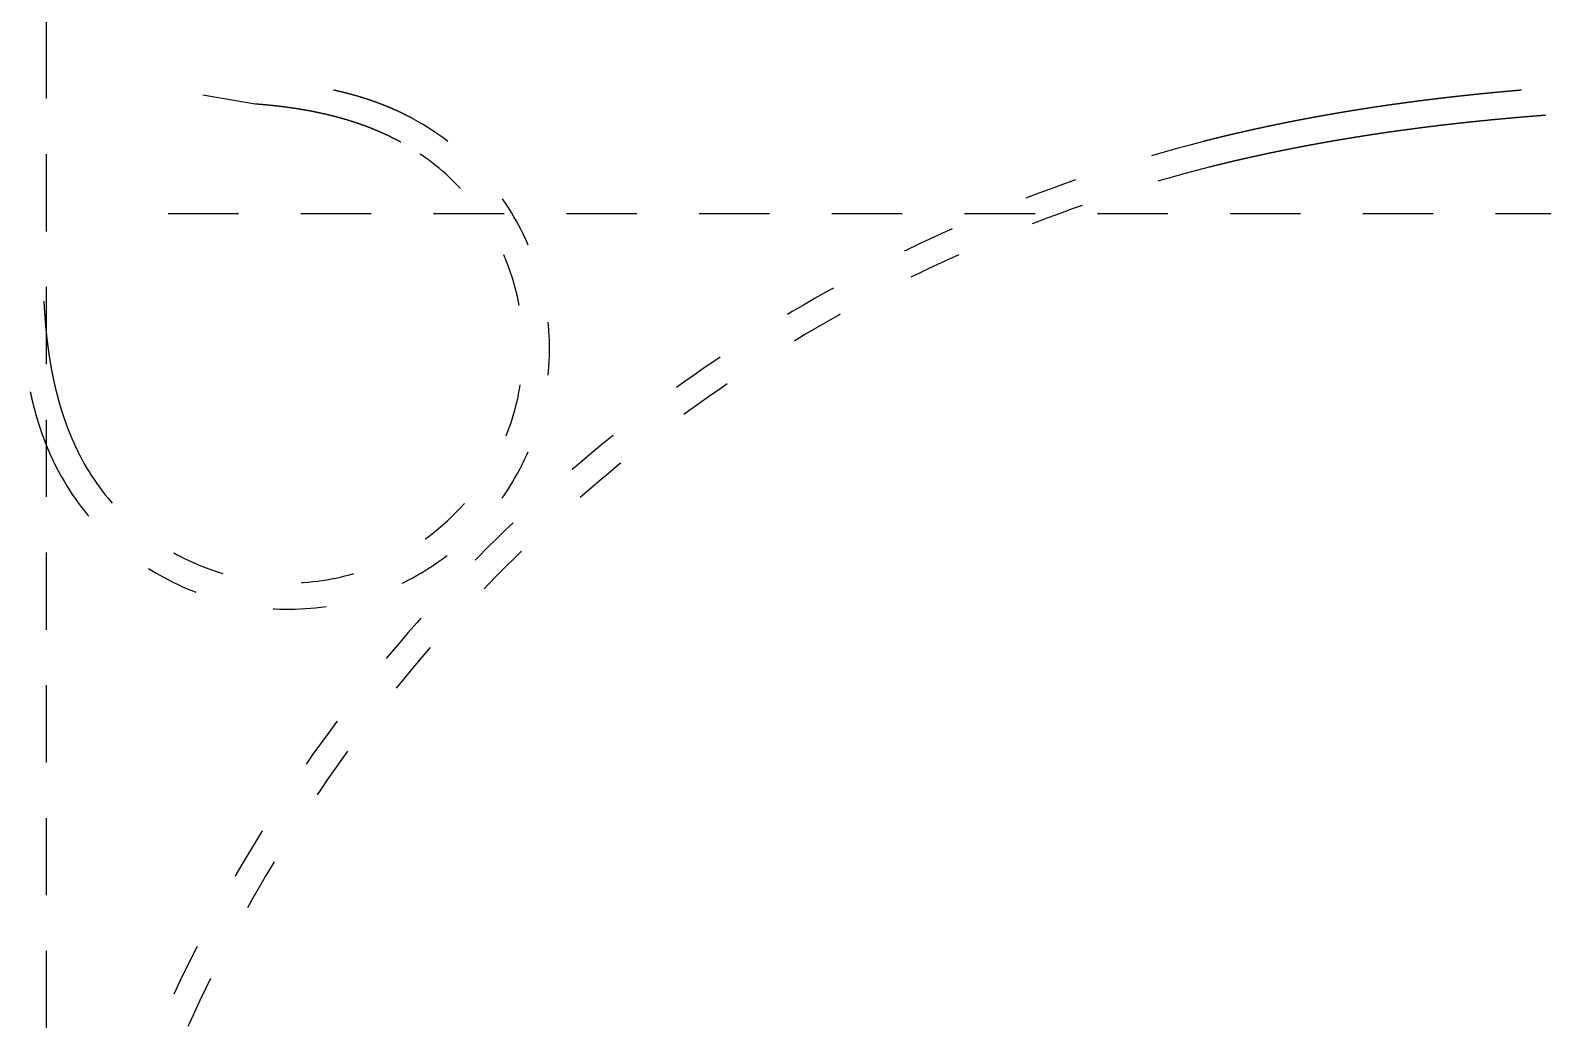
# Model space of a CAD drawing. Header units: millimetres. Extents: x 19715 to 35549, y 3563 to 14826.
# Drawn here: x 21246.3 to 21588.1, y 10925 to 11148.6 of the extents above; entities that cross this region are included whole.
import ezdxf

# ---------------------------------------------------------------- set-up
doc = ezdxf.new("R2010")
doc.units = ezdxf.units.MM
doc.linetypes.add('ACAD_ISO03W100', pattern=[30, 12, -18])
doc.layers.get('0').update_dxf_attribs({"color": 9, "linetype": 'ACAD_ISO03W100'})

msp = doc.modelspace()

# ---------------------------------------------------------------- linework, layer by layer
for points in [[(21249.94, 7833.18), (21249.94, 11293.27)], [(21249.94, 10268.63), (21249.94, 11293.27)], [(21249.94, 7833.18), (21249.94, 11293.27)], [(21249.94, 7833.18), (21249.94, 11293.27)], [(21709.45, 11107.16), (21272.44, 11107.16)], [(21653.38, 11107.16), (21272.44, 11107.16)], [(21709.45, 11107.16), (21272.44, 11107.16)], [(21709.45, 11107.16), (21272.44, 11107.16)]]:
    msp.add_lwpolyline(points)
for points in [[(21583.28, 11135.1, 0.000099), (21583.04, 11135.07, 0.000296), (21582.34, 11135.02, 0.000292), (21581.64, 11134.95, 0.0003), (21580.95, 11134.89, 0.000296), (21580.25, 11134.83, 0.000304), (21579.55, 11134.77, 0.0003), (21578.85, 11134.7, 0.000308), (21578.16, 11134.64, 0.000304), (21577.46, 11134.57, 0.000312), (21576.77, 11134.51, 0.000308), (21576.06, 11134.44, 0.000316), (21575.37, 11134.37, 0.000312), (21574.67, 11134.3, 0.00032), (21573.98, 11134.23, 0.000316), (21573.28, 11134.16, 0.000324), (21572.59, 11134.09, 0.00032), (21571.89, 11134.01, 0.000328), (21571.19, 11133.94, 0.000324), (21570.49, 11133.87, 0.000332), (21569.8, 11133.79, 0.000328), (21569.1, 11133.71, 0.000336), (21568.41, 11133.64, 0.000332), (21567.71, 11133.56, 0.00034), (21567.02, 11133.48, 0.000336), (21566.32, 11133.4, 0.000344), (21565.63, 11133.32, 0.00034), (21564.93, 11133.23, 0.000348), (21564.24, 11133.15, 0.000344), (21563.54, 11133.07, 0.000352), (21562.85, 11132.98, 0.000348), (21562.15, 11132.9, 0.000356), (21561.46, 11132.81, 0.000352), (21560.76, 11132.72, 0.00036), (21560.07, 11132.63, 0.000356), (21559.37, 11132.54, 0.000364), (21558.68, 11132.45, 0.00036), (21557.98, 11132.36, 0.000368), (21557.29, 11132.27, 0.000364), (21556.6, 11132.17, 0.000372), (21555.91, 11132.08, 0.000368), (21555.21, 11131.98, 0.000376), (21554.52, 11131.89, 0.000372), (21553.82, 11131.79, 0.00038), (21553.13, 11131.69, 0.000376), (21552.44, 11131.59, 0.000384), (21551.75, 11131.49, 0.00038), (21551.05, 11131.38, 0.000388), (21550.36, 11131.28, 0.000384), (21549.67, 11131.18, 0.000392), (21548.98, 11131.07, 0.000388), (21548.28, 11130.96, 0.000396), (21547.6, 11130.86, 0.000392), (21546.9, 11130.75, 0.0004), (21546.21, 11130.64, 0.000396), (21545.52, 11130.53, 0.000404), (21544.83, 11130.42, 0.0004), (21544.14, 11130.3, 0.000408), (21543.45, 11130.19, 0.000404), (21542.76, 11130.07, 0.000412), (21542.07, 11129.96, 0.000408), (21541.38, 11129.84, 0.000416), (21540.69, 11129.72, 0.000412), (21540, 11129.6, 0.00042), (21539.31, 11129.48, 0.000416), (21538.62, 11129.36, 0.000424), (21537.93, 11129.23, 0.00042), (21537.24, 11129.11, 0.000428), (21536.55, 11128.98, 0.000424), (21535.86, 11128.86, 0.000432), (21535.18, 11128.73, 0.000428), (21534.49, 11128.6, 0.000436), (21533.8, 11128.47, 0.000432), (21533.11, 11128.34, 0.00044), (21532.43, 11128.2, 0.000436), (21531.74, 11128.07, 0.000444), (21531.05, 11127.93, 0.00044), (21530.36, 11127.8, 0.000448), (21529.68, 11127.66, 0.000444), (21528.99, 11127.52, 0.000452), (21528.31, 11127.38, 0.000448), (21527.62, 11127.24, 0.000456), (21526.94, 11127.1, 0.000452), (21526.25, 11126.95, 0.00046), (21525.57, 11126.81, 0.000456), (21524.88, 11126.66, 0.000464), (21524.2, 11126.51, 0.00046), (21523.51, 11126.37, 0.000468), (21522.83, 11126.22, 0.000464), (21522.14, 11126.06, 0.000472), (21521.46, 11125.91, 0.000468), (21520.78, 11125.76, 0.000476), (21520.1, 11125.6, 0.000472), (21519.41, 11125.45, 0.00048), (21518.73, 11125.29, 0.000476), (21518.05, 11125.13, 0.000484), (21517.37, 11124.97, 0.00048), (21516.69, 11124.81, 0.000488), (21516.01, 11124.64, 0.000484), (21515.33, 11124.48, 0.000492), (21514.65, 11124.31, 0.000488), (21513.97, 11124.15, 0.000493), (21513.96, 11124.14, 0.000004), (21512.61, 11123.81, 0.000988), (21512.15, 11123.69, 0.000496), (21511.25, 11123.46, 0.272996), (21256.98, 10870.44, 0.000496)], [(21583.28, 11135.1, 0.000099), (21583.04, 11135.07, 0.000296), (21582.34, 11135.02, 0.000292), (21581.64, 11134.95, 0.0003), (21580.95, 11134.89, 0.000296), (21580.25, 11134.83, 0.000304), (21579.55, 11134.77, 0.0003), (21578.85, 11134.7, 0.000308), (21578.16, 11134.64, 0.000304), (21577.46, 11134.57, 0.000312), (21576.77, 11134.51, 0.000308), (21576.06, 11134.44, 0.000316), (21575.37, 11134.37, 0.000312), (21574.67, 11134.3, 0.00032), (21573.98, 11134.23, 0.000316), (21573.28, 11134.16, 0.000324), (21572.59, 11134.09, 0.00032), (21571.89, 11134.01, 0.000328), (21571.19, 11133.94, 0.000324), (21570.49, 11133.87, 0.000332), (21569.8, 11133.79, 0.000328), (21569.1, 11133.71, 0.000336), (21568.41, 11133.64, 0.000332), (21567.71, 11133.56, 0.00034), (21567.02, 11133.48, 0.000336), (21566.32, 11133.4, 0.000344), (21565.63, 11133.32, 0.00034), (21564.93, 11133.23, 0.000348), (21564.24, 11133.15, 0.000344), (21563.54, 11133.07, 0.000352), (21562.85, 11132.98, 0.000348), (21562.15, 11132.9, 0.000356), (21561.46, 11132.81, 0.000352), (21560.76, 11132.72, 0.00036), (21560.07, 11132.63, 0.000356), (21559.37, 11132.54, 0.000364), (21558.68, 11132.45, 0.00036), (21557.98, 11132.36, 0.000368), (21557.29, 11132.27, 0.000364), (21556.6, 11132.17, 0.000372), (21555.91, 11132.08, 0.000368), (21555.21, 11131.98, 0.000376), (21554.52, 11131.89, 0.000372), (21553.82, 11131.79, 0.00038), (21553.13, 11131.69, 0.000376), (21552.44, 11131.59, 0.000384), (21551.75, 11131.49, 0.00038), (21551.05, 11131.38, 0.000388), (21550.36, 11131.28, 0.000384), (21549.67, 11131.18, 0.000392), (21548.98, 11131.07, 0.000388), (21548.28, 11130.96, 0.000396), (21547.6, 11130.86, 0.000392), (21546.9, 11130.75, 0.0004), (21546.21, 11130.64, 0.000396), (21545.52, 11130.53, 0.000404), (21544.83, 11130.42, 0.0004), (21544.14, 11130.3, 0.000408), (21543.45, 11130.19, 0.000404), (21542.76, 11130.07, 0.000412), (21542.07, 11129.96, 0.000408), (21541.38, 11129.84, 0.000416), (21540.69, 11129.72, 0.000412), (21540, 11129.6, 0.00042), (21539.31, 11129.48, 0.000416), (21538.62, 11129.36, 0.000424), (21537.93, 11129.23, 0.00042), (21537.24, 11129.11, 0.000428), (21536.55, 11128.98, 0.000424), (21535.86, 11128.86, 0.000432), (21535.18, 11128.73, 0.000428), (21534.49, 11128.6, 0.000436), (21533.8, 11128.47, 0.000432), (21533.11, 11128.34, 0.00044), (21532.43, 11128.2, 0.000436), (21531.74, 11128.07, 0.000444), (21531.05, 11127.93, 0.00044), (21530.36, 11127.8, 0.000448), (21529.68, 11127.66, 0.000444), (21528.99, 11127.52, 0.000452), (21528.31, 11127.38, 0.000448), (21527.62, 11127.24, 0.000456), (21526.94, 11127.1, 0.000452), (21526.25, 11126.95, 0.00046), (21525.57, 11126.81, 0.000456), (21524.88, 11126.66, 0.000464), (21524.2, 11126.51, 0.00046), (21523.51, 11126.37, 0.000468), (21522.83, 11126.22, 0.000464), (21522.14, 11126.06, 0.000472), (21521.46, 11125.91, 0.000468), (21520.78, 11125.76, 0.000476), (21520.1, 11125.6, 0.000472), (21519.41, 11125.45, 0.00048), (21518.73, 11125.29, 0.000476), (21518.05, 11125.13, 0.000484), (21517.37, 11124.97, 0.00048), (21516.69, 11124.81, 0.000488), (21516.01, 11124.64, 0.000484), (21515.33, 11124.48, 0.000492), (21514.65, 11124.31, 0.000488), (21513.97, 11124.15, 0.000493), (21513.96, 11124.14, 0.000004), (21512.61, 11123.81, 0.000988), (21512.15, 11123.69, 0.000496), (21511.25, 11123.46, 0.272996), (21256.98, 10870.44, 0.000496)], [(21583.28, 11135.1, 0.000099), (21583.04, 11135.07, 0.000296), (21582.34, 11135.02, 0.000292), (21581.64, 11134.95, 0.0003), (21580.95, 11134.89, 0.000296), (21580.25, 11134.83, 0.000304), (21579.55, 11134.77, 0.0003), (21578.85, 11134.7, 0.000308), (21578.16, 11134.64, 0.000304), (21577.46, 11134.57, 0.000312), (21576.77, 11134.51, 0.000308), (21576.06, 11134.44, 0.000316), (21575.37, 11134.37, 0.000312), (21574.67, 11134.3, 0.00032), (21573.98, 11134.23, 0.000316), (21573.28, 11134.16, 0.000324), (21572.59, 11134.09, 0.00032), (21571.89, 11134.01, 0.000328), (21571.19, 11133.94, 0.000324), (21570.49, 11133.87, 0.000332), (21569.8, 11133.79, 0.000328), (21569.1, 11133.71, 0.000336), (21568.41, 11133.64, 0.000332), (21567.71, 11133.56, 0.00034), (21567.02, 11133.48, 0.000336), (21566.32, 11133.4, 0.000344), (21565.63, 11133.32, 0.00034), (21564.93, 11133.23, 0.000348), (21564.24, 11133.15, 0.000344), (21563.54, 11133.07, 0.000352), (21562.85, 11132.98, 0.000348), (21562.15, 11132.9, 0.000356), (21561.46, 11132.81, 0.000352), (21560.76, 11132.72, 0.00036), (21560.07, 11132.63, 0.000356), (21559.37, 11132.54, 0.000364), (21558.68, 11132.45, 0.00036), (21557.98, 11132.36, 0.000368), (21557.29, 11132.27, 0.000364), (21556.6, 11132.17, 0.000372), (21555.91, 11132.08, 0.000368), (21555.21, 11131.98, 0.000376), (21554.52, 11131.89, 0.000372), (21553.82, 11131.79, 0.00038), (21553.13, 11131.69, 0.000376), (21552.44, 11131.59, 0.000384), (21551.75, 11131.49, 0.00038), (21551.05, 11131.38, 0.000388), (21550.36, 11131.28, 0.000384), (21549.67, 11131.18, 0.000392), (21548.98, 11131.07, 0.000388), (21548.28, 11130.96, 0.000396), (21547.6, 11130.86, 0.000392), (21546.9, 11130.75, 0.0004), (21546.21, 11130.64, 0.000396), (21545.52, 11130.53, 0.000404), (21544.83, 11130.42, 0.0004), (21544.14, 11130.3, 0.000408), (21543.45, 11130.19, 0.000404), (21542.76, 11130.07, 0.000412), (21542.07, 11129.96, 0.000408), (21541.38, 11129.84, 0.000416), (21540.69, 11129.72, 0.000412), (21540, 11129.6, 0.00042), (21539.31, 11129.48, 0.000416), (21538.62, 11129.36, 0.000424), (21537.93, 11129.23, 0.00042), (21537.24, 11129.11, 0.000428), (21536.55, 11128.98, 0.000424), (21535.86, 11128.86, 0.000432), (21535.18, 11128.73, 0.000428), (21534.49, 11128.6, 0.000436), (21533.8, 11128.47, 0.000432), (21533.11, 11128.34, 0.00044), (21532.43, 11128.2, 0.000436), (21531.74, 11128.07, 0.000444), (21531.05, 11127.93, 0.00044), (21530.36, 11127.8, 0.000448), (21529.68, 11127.66, 0.000444), (21528.99, 11127.52, 0.000452), (21528.31, 11127.38, 0.000448), (21527.62, 11127.24, 0.000456), (21526.94, 11127.1, 0.000452), (21526.25, 11126.95, 0.00046), (21525.57, 11126.81, 0.000456), (21524.88, 11126.66, 0.000464), (21524.2, 11126.51, 0.00046), (21523.51, 11126.37, 0.000468), (21522.83, 11126.22, 0.000464), (21522.14, 11126.06, 0.000472), (21521.46, 11125.91, 0.000468), (21520.78, 11125.76, 0.000476), (21520.1, 11125.6, 0.000472), (21519.41, 11125.45, 0.00048), (21518.73, 11125.29, 0.000476), (21518.05, 11125.13, 0.000484), (21517.37, 11124.97, 0.00048), (21516.69, 11124.81, 0.000488), (21516.01, 11124.64, 0.000484), (21515.33, 11124.48, 0.000492), (21514.65, 11124.31, 0.000488), (21513.97, 11124.15, 0.000493), (21513.96, 11124.14, 0.000004), (21512.61, 11123.81, 0.000988), (21512.15, 11123.69, 0.000496), (21511.25, 11123.46, 0.272996), (21256.98, 10870.44, 0.000496)], [(21583.28, 11135.1, 0.000099), (21583.04, 11135.07, 0.000296), (21582.34, 11135.02, 0.000292), (21581.64, 11134.95, 0.0003), (21580.95, 11134.89, 0.000296), (21580.25, 11134.83, 0.000304), (21579.55, 11134.77, 0.0003), (21578.85, 11134.7, 0.000308), (21578.16, 11134.64, 0.000304), (21577.46, 11134.57, 0.000312), (21576.77, 11134.51, 0.000308), (21576.06, 11134.44, 0.000316), (21575.37, 11134.37, 0.000312), (21574.67, 11134.3, 0.00032), (21573.98, 11134.23, 0.000316), (21573.28, 11134.16, 0.000324), (21572.59, 11134.09, 0.00032), (21571.89, 11134.01, 0.000328), (21571.19, 11133.94, 0.000324), (21570.49, 11133.87, 0.000332), (21569.8, 11133.79, 0.000328), (21569.1, 11133.71, 0.000336), (21568.41, 11133.64, 0.000332), (21567.71, 11133.56, 0.00034), (21567.02, 11133.48, 0.000336), (21566.32, 11133.4, 0.000344), (21565.63, 11133.32, 0.00034), (21564.93, 11133.23, 0.000348), (21564.24, 11133.15, 0.000344), (21563.54, 11133.07, 0.000352), (21562.85, 11132.98, 0.000348), (21562.15, 11132.9, 0.000356), (21561.46, 11132.81, 0.000352), (21560.76, 11132.72, 0.00036), (21560.07, 11132.63, 0.000356), (21559.37, 11132.54, 0.000364), (21558.68, 11132.45, 0.00036), (21557.98, 11132.36, 0.000368), (21557.29, 11132.27, 0.000364), (21556.6, 11132.17, 0.000372), (21555.91, 11132.08, 0.000368), (21555.21, 11131.98, 0.000376), (21554.52, 11131.89, 0.000372), (21553.82, 11131.79, 0.00038), (21553.13, 11131.69, 0.000376), (21552.44, 11131.59, 0.000384), (21551.75, 11131.49, 0.00038), (21551.05, 11131.38, 0.000388), (21550.36, 11131.28, 0.000384), (21549.67, 11131.18, 0.000392), (21548.98, 11131.07, 0.000388), (21548.28, 11130.96, 0.000396), (21547.6, 11130.86, 0.000392), (21546.9, 11130.75, 0.0004), (21546.21, 11130.64, 0.000396), (21545.52, 11130.53, 0.000404), (21544.83, 11130.42, 0.0004), (21544.14, 11130.3, 0.000408), (21543.45, 11130.19, 0.000404), (21542.76, 11130.07, 0.000412), (21542.07, 11129.96, 0.000408), (21541.38, 11129.84, 0.000416), (21540.69, 11129.72, 0.000412), (21540, 11129.6, 0.00042), (21539.31, 11129.48, 0.000416), (21538.62, 11129.36, 0.000424), (21537.93, 11129.23, 0.00042), (21537.24, 11129.11, 0.000428), (21536.55, 11128.98, 0.000424), (21535.86, 11128.86, 0.000432), (21535.18, 11128.73, 0.000428), (21534.49, 11128.6, 0.000436), (21533.8, 11128.47, 0.000432), (21533.11, 11128.34, 0.00044), (21532.43, 11128.2, 0.000436), (21531.74, 11128.07, 0.000444), (21531.05, 11127.93, 0.00044), (21530.36, 11127.8, 0.000448), (21529.68, 11127.66, 0.000444), (21528.99, 11127.52, 0.000452), (21528.31, 11127.38, 0.000448), (21527.62, 11127.24, 0.000456), (21526.94, 11127.1, 0.000452), (21526.25, 11126.95, 0.00046), (21525.57, 11126.81, 0.000456), (21524.88, 11126.66, 0.000464), (21524.2, 11126.51, 0.00046), (21523.51, 11126.37, 0.000468), (21522.83, 11126.22, 0.000464), (21522.14, 11126.06, 0.000472), (21521.46, 11125.91, 0.000468), (21520.78, 11125.76, 0.000476), (21520.1, 11125.6, 0.000472), (21519.41, 11125.45, 0.00048), (21518.73, 11125.29, 0.000476), (21518.05, 11125.13, 0.000484), (21517.37, 11124.97, 0.00048), (21516.69, 11124.81, 0.000488), (21516.01, 11124.64, 0.000484), (21515.33, 11124.48, 0.000492), (21514.65, 11124.31, 0.000488), (21513.97, 11124.15, 0.000493), (21513.96, 11124.14, 0.000004), (21512.61, 11123.81, 0.000988), (21512.15, 11123.69, 0.000496), (21511.25, 11123.46, 0.272996), (21256.98, 10870.44, 0.000496)], [(21588.73, 11129.42, 0.00028), (21588.04, 11129.36, 0.000276), (21587.34, 11129.31, 0.000284), (21586.64, 11129.25, 0.00028), (21585.94, 11129.2, 0.000288), (21585.25, 11129.14, 0.000284), (21584.54, 11129.08, 0.000292), (21583.85, 11129.03, 0.000288), (21583.15, 11128.97, 0.000296), (21582.46, 11128.91, 0.000292), (21581.75, 11128.85, 0.0003), (21581.06, 11128.78, 0.000296), (21580.36, 11128.72, 0.000304), (21579.67, 11128.66, 0.0003), (21578.97, 11128.59, 0.000308), (21578.27, 11128.53, 0.000304), (21577.57, 11128.46, 0.000312), (21576.88, 11128.4, 0.000308), (21576.18, 11128.33, 0.000316), (21575.49, 11128.26, 0.000312), (21574.79, 11128.19, 0.00032), (21574.09, 11128.12, 0.000316), (21573.39, 11128.05, 0.000324), (21572.7, 11127.98, 0.00032), (21572, 11127.91, 0.000328), (21571.31, 11127.83, 0.000324), (21570.61, 11127.76, 0.000332), (21569.92, 11127.68, 0.000328), (21569.22, 11127.6, 0.000336), (21568.52, 11127.53, 0.000332), (21567.83, 11127.45, 0.00034), (21567.13, 11127.37, 0.000336), (21566.43, 11127.29, 0.000344), (21565.74, 11127.21, 0.00034), (21565.04, 11127.13, 0.000348), (21564.35, 11127.04, 0.000344), (21563.65, 11126.96, 0.000352), (21562.96, 11126.87, 0.000348), (21562.26, 11126.79, 0.000356), (21561.57, 11126.7, 0.000352), (21560.88, 11126.61, 0.00036), (21560.18, 11126.52, 0.000356), (21559.49, 11126.43, 0.000364), (21558.8, 11126.34, 0.00036), (21558.1, 11126.25, 0.000368), (21557.41, 11126.16, 0.000364), (21556.71, 11126.06, 0.000372), (21556.02, 11125.97, 0.000368), (21555.32, 11125.87, 0.000376), (21554.63, 11125.78, 0.000372), (21553.94, 11125.68, 0.00038), (21553.25, 11125.58, 0.000376), (21552.55, 11125.48, 0.000384), (21551.86, 11125.38, 0.00038), (21551.17, 11125.28, 0.000388), (21550.48, 11125.17, 0.000384), (21549.78, 11125.07, 0.000392), (21549.09, 11124.96, 0.000388), (21548.4, 11124.86, 0.000396), (21547.71, 11124.75, 0.000392), (21547.02, 11124.64, 0.0004), (21546.33, 11124.53, 0.000396), (21545.63, 11124.42, 0.000404), (21544.95, 11124.31, 0.0004), (21544.25, 11124.19, 0.000408), (21543.56, 11124.08, 0.000404), (21542.87, 11123.96, 0.000412), (21542.18, 11123.85, 0.000408), (21541.49, 11123.73, 0.000416), (21540.8, 11123.61, 0.000412), (21540.11, 11123.49, 0.00042), (21539.42, 11123.37, 0.000416), (21538.73, 11123.25, 0.000424), (21538.05, 11123.12, 0.00042), (21537.35, 11123, 0.000428), (21536.67, 11122.87, 0.000424), (21535.98, 11122.75, 0.000432), (21535.29, 11122.62, 0.000428), (21534.6, 11122.49, 0.000436), (21533.92, 11122.36, 0.000432), (21533.23, 11122.23, 0.00044), (21532.54, 11122.1, 0.000436), (21531.85, 11121.96, 0.000444), (21531.17, 11121.83, 0.00044), (21530.48, 11121.69, 0.000448), (21529.79, 11121.55, 0.000444), (21529.11, 11121.41, 0.000452), (21528.42, 11121.27, 0.000448), (21527.73, 11121.13, 0.000456), (21527.05, 11120.99, 0.000452), (21526.36, 11120.84, 0.00046), (21525.68, 11120.7, 0.000456), (21524.99, 11120.55, 0.000464), (21524.31, 11120.41, 0.00046), (21523.63, 11120.26, 0.000468), (21522.95, 11120.11, 0.000464), (21522.26, 11119.95, 0.000472), (21521.58, 11119.8, 0.000468), (21520.89, 11119.65, 0.000476), (21520.21, 11119.49, 0.000472), (21519.53, 11119.34, 0.00048), (21518.85, 11119.18, 0.000476), (21518.16, 11119.02, 0.000484), (21517.49, 11118.86, 0.00048), (21516.8, 11118.7, 0.000488), (21516.12, 11118.53, 0.000484), (21515.44, 11118.37, 0.000492), (21514.76, 11118.2, 0.000488), (21514.08, 11118.04, 0.000493), (21514.07, 11118.03, 0.000004), (21512.72, 11117.7, 0.272996), (21262.74, 10868.94, 0.000496)], [(21588.73, 11129.42, 0.00028), (21588.04, 11129.36, 0.000276), (21587.34, 11129.31, 0.000284), (21586.64, 11129.25, 0.00028), (21585.94, 11129.2, 0.000288), (21585.25, 11129.14, 0.000284), (21584.54, 11129.08, 0.000292), (21583.85, 11129.03, 0.000288), (21583.15, 11128.97, 0.000296), (21582.46, 11128.91, 0.000292), (21581.75, 11128.85, 0.0003), (21581.06, 11128.78, 0.000296), (21580.36, 11128.72, 0.000304), (21579.67, 11128.66, 0.0003), (21578.97, 11128.59, 0.000308), (21578.27, 11128.53, 0.000304), (21577.57, 11128.46, 0.000312), (21576.88, 11128.4, 0.000308), (21576.18, 11128.33, 0.000316), (21575.49, 11128.26, 0.000312), (21574.79, 11128.19, 0.00032), (21574.09, 11128.12, 0.000316), (21573.39, 11128.05, 0.000324), (21572.7, 11127.98, 0.00032), (21572, 11127.91, 0.000328), (21571.31, 11127.83, 0.000324), (21570.61, 11127.76, 0.000332), (21569.92, 11127.68, 0.000328), (21569.22, 11127.6, 0.000336), (21568.52, 11127.53, 0.000332), (21567.83, 11127.45, 0.00034), (21567.13, 11127.37, 0.000336), (21566.43, 11127.29, 0.000344), (21565.74, 11127.21, 0.00034), (21565.04, 11127.13, 0.000348), (21564.35, 11127.04, 0.000344), (21563.65, 11126.96, 0.000352), (21562.96, 11126.87, 0.000348), (21562.26, 11126.79, 0.000356), (21561.57, 11126.7, 0.000352), (21560.88, 11126.61, 0.00036), (21560.18, 11126.52, 0.000356), (21559.49, 11126.43, 0.000364), (21558.8, 11126.34, 0.00036), (21558.1, 11126.25, 0.000368), (21557.41, 11126.16, 0.000364), (21556.71, 11126.06, 0.000372), (21556.02, 11125.97, 0.000368), (21555.32, 11125.87, 0.000376), (21554.63, 11125.78, 0.000372), (21553.94, 11125.68, 0.00038), (21553.25, 11125.58, 0.000376), (21552.55, 11125.48, 0.000384), (21551.86, 11125.38, 0.00038), (21551.17, 11125.28, 0.000388), (21550.48, 11125.17, 0.000384), (21549.78, 11125.07, 0.000392), (21549.09, 11124.96, 0.000388), (21548.4, 11124.86, 0.000396), (21547.71, 11124.75, 0.000392), (21547.02, 11124.64, 0.0004), (21546.33, 11124.53, 0.000396), (21545.63, 11124.42, 0.000404), (21544.95, 11124.31, 0.0004), (21544.25, 11124.19, 0.000408), (21543.56, 11124.08, 0.000404), (21542.87, 11123.96, 0.000412), (21542.18, 11123.85, 0.000408), (21541.49, 11123.73, 0.000416), (21540.8, 11123.61, 0.000412), (21540.11, 11123.49, 0.00042), (21539.42, 11123.37, 0.000416), (21538.73, 11123.25, 0.000424), (21538.05, 11123.12, 0.00042), (21537.35, 11123, 0.000428), (21536.67, 11122.87, 0.000424), (21535.98, 11122.75, 0.000432), (21535.29, 11122.62, 0.000428), (21534.6, 11122.49, 0.000436), (21533.92, 11122.36, 0.000432), (21533.23, 11122.23, 0.00044), (21532.54, 11122.1, 0.000436), (21531.85, 11121.96, 0.000444), (21531.17, 11121.83, 0.00044), (21530.48, 11121.69, 0.000448), (21529.79, 11121.55, 0.000444), (21529.11, 11121.41, 0.000452), (21528.42, 11121.27, 0.000448), (21527.73, 11121.13, 0.000456), (21527.05, 11120.99, 0.000452), (21526.36, 11120.84, 0.00046), (21525.68, 11120.7, 0.000456), (21524.99, 11120.55, 0.000464), (21524.31, 11120.41, 0.00046), (21523.63, 11120.26, 0.000468), (21522.95, 11120.11, 0.000464), (21522.26, 11119.95, 0.000472), (21521.58, 11119.8, 0.000468), (21520.89, 11119.65, 0.000476), (21520.21, 11119.49, 0.000472), (21519.53, 11119.34, 0.00048), (21518.85, 11119.18, 0.000476), (21518.16, 11119.02, 0.000484), (21517.49, 11118.86, 0.00048), (21516.8, 11118.7, 0.000488), (21516.12, 11118.53, 0.000484), (21515.44, 11118.37, 0.000492), (21514.76, 11118.2, 0.000488), (21514.08, 11118.04, 0.000493), (21514.07, 11118.03, 0.000004), (21512.72, 11117.7, 0.272996), (21262.74, 10868.94, 0.000496)], [(21588.73, 11129.42, 0.00028), (21588.04, 11129.36, 0.000276), (21587.34, 11129.31, 0.000284), (21586.64, 11129.25, 0.00028), (21585.94, 11129.2, 0.000288), (21585.25, 11129.14, 0.000284), (21584.54, 11129.08, 0.000292), (21583.85, 11129.03, 0.000288), (21583.15, 11128.97, 0.000296), (21582.46, 11128.91, 0.000292), (21581.75, 11128.85, 0.0003), (21581.06, 11128.78, 0.000296), (21580.36, 11128.72, 0.000304), (21579.67, 11128.66, 0.0003), (21578.97, 11128.59, 0.000308), (21578.27, 11128.53, 0.000304), (21577.57, 11128.46, 0.000312), (21576.88, 11128.4, 0.000308), (21576.18, 11128.33, 0.000316), (21575.49, 11128.26, 0.000312), (21574.79, 11128.19, 0.00032), (21574.09, 11128.12, 0.000316), (21573.39, 11128.05, 0.000324), (21572.7, 11127.98, 0.00032), (21572, 11127.91, 0.000328), (21571.31, 11127.83, 0.000324), (21570.61, 11127.76, 0.000332), (21569.92, 11127.68, 0.000328), (21569.22, 11127.6, 0.000336), (21568.52, 11127.53, 0.000332), (21567.83, 11127.45, 0.00034), (21567.13, 11127.37, 0.000336), (21566.43, 11127.29, 0.000344), (21565.74, 11127.21, 0.00034), (21565.04, 11127.13, 0.000348), (21564.35, 11127.04, 0.000344), (21563.65, 11126.96, 0.000352), (21562.96, 11126.87, 0.000348), (21562.26, 11126.79, 0.000356), (21561.57, 11126.7, 0.000352), (21560.88, 11126.61, 0.00036), (21560.18, 11126.52, 0.000356), (21559.49, 11126.43, 0.000364), (21558.8, 11126.34, 0.00036), (21558.1, 11126.25, 0.000368), (21557.41, 11126.16, 0.000364), (21556.71, 11126.06, 0.000372), (21556.02, 11125.97, 0.000368), (21555.32, 11125.87, 0.000376), (21554.63, 11125.78, 0.000372), (21553.94, 11125.68, 0.00038), (21553.25, 11125.58, 0.000376), (21552.55, 11125.48, 0.000384), (21551.86, 11125.38, 0.00038), (21551.17, 11125.28, 0.000388), (21550.48, 11125.17, 0.000384), (21549.78, 11125.07, 0.000392), (21549.09, 11124.96, 0.000388), (21548.4, 11124.86, 0.000396), (21547.71, 11124.75, 0.000392), (21547.02, 11124.64, 0.0004), (21546.33, 11124.53, 0.000396), (21545.63, 11124.42, 0.000404), (21544.95, 11124.31, 0.0004), (21544.25, 11124.19, 0.000408), (21543.56, 11124.08, 0.000404), (21542.87, 11123.96, 0.000412), (21542.18, 11123.85, 0.000408), (21541.49, 11123.73, 0.000416), (21540.8, 11123.61, 0.000412), (21540.11, 11123.49, 0.00042), (21539.42, 11123.37, 0.000416), (21538.73, 11123.25, 0.000424), (21538.05, 11123.12, 0.00042), (21537.35, 11123, 0.000428), (21536.67, 11122.87, 0.000424), (21535.98, 11122.75, 0.000432), (21535.29, 11122.62, 0.000428), (21534.6, 11122.49, 0.000436), (21533.92, 11122.36, 0.000432), (21533.23, 11122.23, 0.00044), (21532.54, 11122.1, 0.000436), (21531.85, 11121.96, 0.000444), (21531.17, 11121.83, 0.00044), (21530.48, 11121.69, 0.000448), (21529.79, 11121.55, 0.000444), (21529.11, 11121.41, 0.000452), (21528.42, 11121.27, 0.000448), (21527.73, 11121.13, 0.000456), (21527.05, 11120.99, 0.000452), (21526.36, 11120.84, 0.00046), (21525.68, 11120.7, 0.000456), (21524.99, 11120.55, 0.000464), (21524.31, 11120.41, 0.00046), (21523.63, 11120.26, 0.000468), (21522.95, 11120.11, 0.000464), (21522.26, 11119.95, 0.000472), (21521.58, 11119.8, 0.000468), (21520.89, 11119.65, 0.000476), (21520.21, 11119.49, 0.000472), (21519.53, 11119.34, 0.00048), (21518.85, 11119.18, 0.000476), (21518.16, 11119.02, 0.000484), (21517.49, 11118.86, 0.00048), (21516.8, 11118.7, 0.000488), (21516.12, 11118.53, 0.000484), (21515.44, 11118.37, 0.000492), (21514.76, 11118.2, 0.000488), (21514.08, 11118.04, 0.000493), (21514.07, 11118.03, 0.000004), (21512.72, 11117.7, 0.272996), (21262.74, 10868.94, 0.000496)], [(21588.73, 11129.42, 0.00028), (21588.04, 11129.36, 0.000276), (21587.34, 11129.31, 0.000284), (21586.64, 11129.25, 0.00028), (21585.94, 11129.2, 0.000288), (21585.25, 11129.14, 0.000284), (21584.54, 11129.08, 0.000292), (21583.85, 11129.03, 0.000288), (21583.15, 11128.97, 0.000296), (21582.46, 11128.91, 0.000292), (21581.75, 11128.85, 0.0003), (21581.06, 11128.78, 0.000296), (21580.36, 11128.72, 0.000304), (21579.67, 11128.66, 0.0003), (21578.97, 11128.59, 0.000308), (21578.27, 11128.53, 0.000304), (21577.57, 11128.46, 0.000312), (21576.88, 11128.4, 0.000308), (21576.18, 11128.33, 0.000316), (21575.49, 11128.26, 0.000312), (21574.79, 11128.19, 0.00032), (21574.09, 11128.12, 0.000316), (21573.39, 11128.05, 0.000324), (21572.7, 11127.98, 0.00032), (21572, 11127.91, 0.000328), (21571.31, 11127.83, 0.000324), (21570.61, 11127.76, 0.000332), (21569.92, 11127.68, 0.000328), (21569.22, 11127.6, 0.000336), (21568.52, 11127.53, 0.000332), (21567.83, 11127.45, 0.00034), (21567.13, 11127.37, 0.000336), (21566.43, 11127.29, 0.000344), (21565.74, 11127.21, 0.00034), (21565.04, 11127.13, 0.000348), (21564.35, 11127.04, 0.000344), (21563.65, 11126.96, 0.000352), (21562.96, 11126.87, 0.000348), (21562.26, 11126.79, 0.000356), (21561.57, 11126.7, 0.000352), (21560.88, 11126.61, 0.00036), (21560.18, 11126.52, 0.000356), (21559.49, 11126.43, 0.000364), (21558.8, 11126.34, 0.00036), (21558.1, 11126.25, 0.000368), (21557.41, 11126.16, 0.000364), (21556.71, 11126.06, 0.000372), (21556.02, 11125.97, 0.000368), (21555.32, 11125.87, 0.000376), (21554.63, 11125.78, 0.000372), (21553.94, 11125.68, 0.00038), (21553.25, 11125.58, 0.000376), (21552.55, 11125.48, 0.000384), (21551.86, 11125.38, 0.00038), (21551.17, 11125.28, 0.000388), (21550.48, 11125.17, 0.000384), (21549.78, 11125.07, 0.000392), (21549.09, 11124.96, 0.000388), (21548.4, 11124.86, 0.000396), (21547.71, 11124.75, 0.000392), (21547.02, 11124.64, 0.0004), (21546.33, 11124.53, 0.000396), (21545.63, 11124.42, 0.000404), (21544.95, 11124.31, 0.0004), (21544.25, 11124.19, 0.000408), (21543.56, 11124.08, 0.000404), (21542.87, 11123.96, 0.000412), (21542.18, 11123.85, 0.000408), (21541.49, 11123.73, 0.000416), (21540.8, 11123.61, 0.000412), (21540.11, 11123.49, 0.00042), (21539.42, 11123.37, 0.000416), (21538.73, 11123.25, 0.000424), (21538.05, 11123.12, 0.00042), (21537.35, 11123, 0.000428), (21536.67, 11122.87, 0.000424), (21535.98, 11122.75, 0.000432), (21535.29, 11122.62, 0.000428), (21534.6, 11122.49, 0.000436), (21533.92, 11122.36, 0.000432), (21533.23, 11122.23, 0.00044), (21532.54, 11122.1, 0.000436), (21531.85, 11121.96, 0.000444), (21531.17, 11121.83, 0.00044), (21530.48, 11121.69, 0.000448), (21529.79, 11121.55, 0.000444), (21529.11, 11121.41, 0.000452), (21528.42, 11121.27, 0.000448), (21527.73, 11121.13, 0.000456), (21527.05, 11120.99, 0.000452), (21526.36, 11120.84, 0.00046), (21525.68, 11120.7, 0.000456), (21524.99, 11120.55, 0.000464), (21524.31, 11120.41, 0.00046), (21523.63, 11120.26, 0.000468), (21522.95, 11120.11, 0.000464), (21522.26, 11119.95, 0.000472), (21521.58, 11119.8, 0.000468), (21520.89, 11119.65, 0.000476), (21520.21, 11119.49, 0.000472), (21519.53, 11119.34, 0.00048), (21518.85, 11119.18, 0.000476), (21518.16, 11119.02, 0.000484), (21517.49, 11118.86, 0.00048), (21516.8, 11118.7, 0.000488), (21516.12, 11118.53, 0.000484), (21515.44, 11118.37, 0.000492), (21514.76, 11118.2, 0.000488), (21514.08, 11118.04, 0.000493), (21514.07, 11118.03, 0.000004), (21512.72, 11117.7, 0.272996), (21262.74, 10868.94, 0.000496)], [(21246.3, 11066.93, 0.001297), (21246.39, 11066.51, 0.002031), (21246.54, 11065.82, 0.002187), (21246.7, 11065.15, 0.002109), (21246.86, 11064.45, 0.002266), (21247.03, 11063.79, 0.002188), (21247.21, 11063.1, 0.002344), (21247.39, 11062.43, 0.002266), (21247.58, 11061.75, 0.002422), (21247.77, 11061.09, 0.002344), (21247.97, 11060.4, 0.0025), (21248.18, 11059.75, 0.002422), (21248.39, 11059.07, 0.002578), (21248.61, 11058.41, 0.0025), (21248.84, 11057.74, 0.002656), (21249.07, 11057.09, 0.002578), (21249.32, 11056.43, 0.002734), (21249.56, 11055.78, 0.002656), (21249.82, 11055.12, 0.002813), (21250.08, 11054.48, 0.002735), (21250.35, 11053.82, 0.002891), (21250.62, 11053.19, 0.002812), (21250.91, 11052.54, 0.002969), (21251.2, 11051.91, 0.002891), (21251.5, 11051.27, 0.003047), (21251.53, 11051.21, 0.000141), (21252.12, 11050.01, 0.005952), (21252.33, 11049.59, 0.003047), (21252.77, 11048.77, 1.3389), (21332.94, 11128.55, 0.003047), (21332.12, 11128.99, 0.005952), (21331.7, 11129.21, 0.000141), (21330.5, 11129.81, 0.003047), (21330.45, 11129.83, 0.002891), (21329.81, 11130.14, 0.002969), (21329.18, 11130.43, 0.002813), (21328.53, 11130.72, 0.002891), (21327.9, 11131, 0.002734), (21327.25, 11131.27, 0.002813), (21326.61, 11131.53, 0.002656), (21325.95, 11131.79, 0.002734), (21325.3, 11132.04, 0.002578), (21324.64, 11132.29, 0.002656), (21323.99, 11132.52, 0.0025), (21323.32, 11132.76, 0.002578), (21322.67, 11132.98, 0.002422), (21321.99, 11133.2, 0.0025), (21321.33, 11133.4, 0.002344), (21320.65, 11133.61, 0.002422), (21319.99, 11133.81, 0.002266), (21319.31, 11134, 0.002344), (21318.64, 11134.18, 0.002187), (21317.95, 11134.36, 0.002266), (21317.29, 11134.53, 0.00211), (21316.6, 11134.7, 0.002188), (21315.93, 11134.86, 0.002031), (21315.23, 11135.02, 0.001297), (21314.82, 11135.11)], [(21246.3, 11066.93, 0.001297), (21246.39, 11066.51, 0.002031), (21246.54, 11065.82, 0.002187), (21246.7, 11065.15, 0.002109), (21246.86, 11064.45, 0.002266), (21247.03, 11063.79, 0.002188), (21247.21, 11063.1, 0.002344), (21247.39, 11062.43, 0.002266), (21247.58, 11061.75, 0.002422), (21247.77, 11061.09, 0.002344), (21247.97, 11060.4, 0.0025), (21248.18, 11059.75, 0.002422), (21248.39, 11059.07, 0.002578), (21248.61, 11058.41, 0.0025), (21248.84, 11057.74, 0.002656), (21249.07, 11057.09, 0.002578), (21249.32, 11056.43, 0.002734), (21249.56, 11055.78, 0.002656), (21249.82, 11055.12, 0.002813), (21250.08, 11054.48, 0.002735), (21250.35, 11053.82, 0.002891), (21250.62, 11053.19, 0.002812), (21250.91, 11052.54, 0.002969), (21251.2, 11051.91, 0.002891), (21251.5, 11051.27, 0.003047), (21251.53, 11051.21, 0.000141), (21252.12, 11050.01, 0.005952), (21252.33, 11049.59, 0.003047), (21252.77, 11048.77, 1.3389), (21332.94, 11128.55, 0.003047), (21332.12, 11128.99, 0.005952), (21331.7, 11129.21, 0.000141), (21330.5, 11129.81, 0.003047), (21330.45, 11129.83, 0.002891), (21329.81, 11130.14, 0.002969), (21329.18, 11130.43, 0.002813), (21328.53, 11130.72, 0.002891), (21327.9, 11131, 0.002734), (21327.25, 11131.27, 0.002813), (21326.61, 11131.53, 0.002656), (21325.95, 11131.79, 0.002734), (21325.3, 11132.04, 0.002578), (21324.64, 11132.29, 0.002656), (21323.99, 11132.52, 0.0025), (21323.32, 11132.76, 0.002578), (21322.67, 11132.98, 0.002422), (21321.99, 11133.2, 0.0025), (21321.33, 11133.4, 0.002344), (21320.65, 11133.61, 0.002422), (21319.99, 11133.81, 0.002266), (21319.31, 11134, 0.002344), (21318.64, 11134.18, 0.002187), (21317.95, 11134.36, 0.002266), (21317.29, 11134.53, 0.00211), (21316.6, 11134.7, 0.002188), (21315.93, 11134.86, 0.002031), (21315.23, 11135.02, 0.001297), (21314.82, 11135.11)], [(21246.3, 11066.93, 0.001297), (21246.39, 11066.51, 0.002031), (21246.54, 11065.82, 0.002187), (21246.7, 11065.15, 0.002109), (21246.86, 11064.45, 0.002266), (21247.03, 11063.79, 0.002188), (21247.21, 11063.1, 0.002344), (21247.39, 11062.43, 0.002266), (21247.58, 11061.75, 0.002422), (21247.77, 11061.09, 0.002344), (21247.97, 11060.4, 0.0025), (21248.18, 11059.75, 0.002422), (21248.39, 11059.07, 0.002578), (21248.61, 11058.41, 0.0025), (21248.84, 11057.74, 0.002656), (21249.07, 11057.09, 0.002578), (21249.32, 11056.43, 0.002734), (21249.56, 11055.78, 0.002656), (21249.82, 11055.12, 0.002813), (21250.08, 11054.48, 0.002735), (21250.35, 11053.82, 0.002891), (21250.62, 11053.19, 0.002812), (21250.91, 11052.54, 0.002969), (21251.2, 11051.91, 0.002891), (21251.5, 11051.27, 0.003047), (21251.53, 11051.21, 0.000141), (21252.12, 11050.01, 0.005952), (21252.33, 11049.59, 0.003047), (21252.77, 11048.77, 1.3389), (21332.94, 11128.55, 0.003047), (21332.12, 11128.99, 0.005952), (21331.7, 11129.21, 0.000141), (21330.5, 11129.81, 0.003047), (21330.45, 11129.83, 0.002891), (21329.81, 11130.14, 0.002969), (21329.18, 11130.43, 0.002813), (21328.53, 11130.72, 0.002891), (21327.9, 11131, 0.002734), (21327.25, 11131.27, 0.002813), (21326.61, 11131.53, 0.002656), (21325.95, 11131.79, 0.002734), (21325.3, 11132.04, 0.002578), (21324.64, 11132.29, 0.002656), (21323.99, 11132.52, 0.0025), (21323.32, 11132.76, 0.002578), (21322.67, 11132.98, 0.002422), (21321.99, 11133.2, 0.0025), (21321.33, 11133.4, 0.002344), (21320.65, 11133.61, 0.002422), (21319.99, 11133.81, 0.002266), (21319.31, 11134, 0.002344), (21318.64, 11134.18, 0.002187), (21317.95, 11134.36, 0.002266), (21317.29, 11134.53, 0.00211), (21316.6, 11134.7, 0.002188), (21315.93, 11134.86, 0.002031), (21315.23, 11135.02, 0.001297), (21314.82, 11135.11)], [(21246.3, 11066.93, 0.001297), (21246.39, 11066.51, 0.002031), (21246.54, 11065.82, 0.002187), (21246.7, 11065.15, 0.002109), (21246.86, 11064.45, 0.002266), (21247.03, 11063.79, 0.002188), (21247.21, 11063.1, 0.002344), (21247.39, 11062.43, 0.002266), (21247.58, 11061.75, 0.002422), (21247.77, 11061.09, 0.002344), (21247.97, 11060.4, 0.0025), (21248.18, 11059.75, 0.002422), (21248.39, 11059.07, 0.002578), (21248.61, 11058.41, 0.0025), (21248.84, 11057.74, 0.002656), (21249.07, 11057.09, 0.002578), (21249.32, 11056.43, 0.002734), (21249.56, 11055.78, 0.002656), (21249.82, 11055.12, 0.002813), (21250.08, 11054.48, 0.002735), (21250.35, 11053.82, 0.002891), (21250.62, 11053.19, 0.002812), (21250.91, 11052.54, 0.002969), (21251.2, 11051.91, 0.002891), (21251.5, 11051.27, 0.003047), (21251.53, 11051.21, 0.000141), (21252.12, 11050.01, 0.005952), (21252.33, 11049.59, 0.003047), (21252.77, 11048.77, 1.3389), (21332.94, 11128.55, 0.003047), (21332.12, 11128.99, 0.005952), (21331.7, 11129.21, 0.000141), (21330.5, 11129.81, 0.003047), (21330.45, 11129.83, 0.002891), (21329.81, 11130.14, 0.002969), (21329.18, 11130.43, 0.002813), (21328.53, 11130.72, 0.002891), (21327.9, 11131, 0.002734), (21327.25, 11131.27, 0.002813), (21326.61, 11131.53, 0.002656), (21325.95, 11131.79, 0.002734), (21325.3, 11132.04, 0.002578), (21324.64, 11132.29, 0.002656), (21323.99, 11132.52, 0.0025), (21323.32, 11132.76, 0.002578), (21322.67, 11132.98, 0.002422), (21321.99, 11133.2, 0.0025), (21321.33, 11133.4, 0.002344), (21320.65, 11133.61, 0.002422), (21319.99, 11133.81, 0.002266), (21319.31, 11134, 0.002344), (21318.64, 11134.18, 0.002187), (21317.95, 11134.36, 0.002266), (21317.29, 11134.53, 0.00211), (21316.6, 11134.7, 0.002188), (21315.93, 11134.86, 0.002031), (21315.23, 11135.02, 0.001297), (21314.82, 11135.11)], [(21249.37, 11087.39, 0.001016), (21249.41, 11086.67, 0.001172), (21249.45, 11085.99, 0.001094), (21249.49, 11085.27, 0.00125), (21249.54, 11084.59, 0.001172), (21249.59, 11083.87, 0.001328), (21249.64, 11083.2, 0.00125), (21249.7, 11082.48, 0.001406), (21249.76, 11081.8, 0.001328), (21249.83, 11081.08, 0.001484), (21249.9, 11080.41, 0.001406), (21249.97, 11079.69, 0.001562), (21250.05, 11079.01, 0.001484), (21250.13, 11078.3, 0.001641), (21250.22, 11077.62, 0.001563), (21250.31, 11076.91, 0.001719), (21250.4, 11076.23, 0.001641), (21250.5, 11075.53, 0.001797), (21250.6, 11074.85, 0.001719), (21250.72, 11074.14, 0.001875), (21250.83, 11073.47, 0.001797), (21250.95, 11072.76, 0.001953), (21251.07, 11072.09, 0.001875), (21251.2, 11071.38, 0.002031), (21251.34, 11070.71, 0.001953), (21251.48, 11070.01, 0.002109), (21251.62, 11069.34, 0.002031), (21251.78, 11068.64, 0.002187), (21251.93, 11067.97, 0.002109), (21252.1, 11067.28, 0.002266), (21252.27, 11066.61, 0.002188), (21252.45, 11065.92, 0.002344), (21252.62, 11065.26, 0.002266), (21252.81, 11064.57, 0.002422), (21253.01, 11063.91, 0.002344), (21253.21, 11063.23, 0.0025), (21253.41, 11062.57, 0.002422), (21253.63, 11061.9, 0.002578), (21253.85, 11061.24, 0.0025), (21254.08, 11060.57, 0.002656), (21254.31, 11059.92, 0.002578), (21254.55, 11059.25, 0.002734), (21254.8, 11058.61, 0.002656), (21255.05, 11057.95, 0.002813), (21255.31, 11057.31, 0.002735), (21255.59, 11056.65, 0.002891), (21255.86, 11056.02, 0.002812), (21256.15, 11055.37, 0.002969), (21256.43, 11054.74, 0.002891), (21256.74, 11054.1, 0.003047), (21256.76, 11054.04, 0.000141), (21257.35, 11052.84, 0.005952), (21257.57, 11052.42, 0.003047), (21258, 11051.6, 1.3389), (21330.08, 11123.33, 0.003047), (21329.27, 11123.77, 0.005952), (21328.85, 11123.99, 0.000141), (21327.65, 11124.58, 0.003047), (21327.6, 11124.61, 0.002891), (21326.96, 11124.92, 0.002969), (21326.33, 11125.21, 0.002813), (21325.68, 11125.5, 0.002891), (21325.05, 11125.77, 0.002734), (21324.39, 11126.05, 0.002813), (21323.76, 11126.31, 0.002656), (21323.1, 11126.57, 0.002734), (21322.45, 11126.82, 0.002578), (21321.79, 11127.07, 0.002656), (21321.14, 11127.3, 0.0025), (21320.47, 11127.54, 0.002578), (21319.81, 11127.76, 0.002422), (21319.14, 11127.98, 0.0025), (21318.48, 11128.18, 0.002344), (21317.8, 11128.39, 0.002422), (21317.14, 11128.58, 0.002266), (21316.45, 11128.78, 0.002344), (21315.79, 11128.96, 0.002187), (21315.1, 11129.14, 0.002266), (21314.43, 11129.31, 0.00211), (21313.74, 11129.48, 0.002188), (21313.07, 11129.64, 0.002031), (21312.38, 11129.8, 0.002109), (21311.71, 11129.94, 0.001953), (21311.01, 11130.09, 0.002031), (21310.34, 11130.23, 0.001875), (21309.63, 11130.36, 0.001953), (21308.96, 11130.49, 0.001797), (21308.26, 11130.61, 0.001875), (21307.58, 11130.73, 0.001719), (21306.88, 11130.84, 0.001797), (21306.2, 11130.95, 0.001641), (21305.49, 11131.05, 0.001719), (21304.81, 11131.15, 0.001562), (21304.1, 11131.25, 0.00164), (21303.43, 11131.33, 0.001484), (21302.71, 11131.42, 0.001563), (21302.04, 11131.5, 0.001407), (21301.32, 11131.58, 0.001484), (21300.64, 11131.65, 0.001328), (21299.93, 11131.72, 0.001406), (21299.25, 11131.78, 0.00125), (21298.53, 11131.85, 0.001328), (21297.85, 11131.9, 0.001172), (21297.13, 11131.96), (21278.3, 11135.11)], [(21249.37, 11087.39, 0.001016), (21249.41, 11086.67, 0.001172), (21249.45, 11085.99, 0.001094), (21249.49, 11085.27, 0.00125), (21249.54, 11084.59, 0.001172), (21249.59, 11083.87, 0.001328), (21249.64, 11083.2, 0.00125), (21249.7, 11082.48, 0.001406), (21249.76, 11081.8, 0.001328), (21249.83, 11081.08, 0.001484), (21249.9, 11080.41, 0.001406), (21249.97, 11079.69, 0.001562), (21250.05, 11079.01, 0.001484), (21250.13, 11078.3, 0.001641), (21250.22, 11077.62, 0.001563), (21250.31, 11076.91, 0.001719), (21250.4, 11076.23, 0.001641), (21250.5, 11075.53, 0.001797), (21250.6, 11074.85, 0.001719), (21250.72, 11074.14, 0.001875), (21250.83, 11073.47, 0.001797), (21250.95, 11072.76, 0.001953), (21251.07, 11072.09, 0.001875), (21251.2, 11071.38, 0.002031), (21251.34, 11070.71, 0.001953), (21251.48, 11070.01, 0.002109), (21251.62, 11069.34, 0.002031), (21251.78, 11068.64, 0.002187), (21251.93, 11067.97, 0.002109), (21252.1, 11067.28, 0.002266), (21252.27, 11066.61, 0.002188), (21252.45, 11065.92, 0.002344), (21252.62, 11065.26, 0.002266), (21252.81, 11064.57, 0.002422), (21253.01, 11063.91, 0.002344), (21253.21, 11063.23, 0.0025), (21253.41, 11062.57, 0.002422), (21253.63, 11061.9, 0.002578), (21253.85, 11061.24, 0.0025), (21254.08, 11060.57, 0.002656), (21254.31, 11059.92, 0.002578), (21254.55, 11059.25, 0.002734), (21254.8, 11058.61, 0.002656), (21255.05, 11057.95, 0.002813), (21255.31, 11057.31, 0.002735), (21255.59, 11056.65, 0.002891), (21255.86, 11056.02, 0.002812), (21256.15, 11055.37, 0.002969), (21256.43, 11054.74, 0.002891), (21256.74, 11054.1, 0.003047), (21256.76, 11054.04, 0.000141), (21257.35, 11052.84, 0.005952), (21257.57, 11052.42, 0.003047), (21258, 11051.6, 1.3389), (21330.08, 11123.33, 0.003047), (21329.27, 11123.77, 0.005952), (21328.85, 11123.99, 0.000141), (21327.65, 11124.58, 0.003047), (21327.6, 11124.61, 0.002891), (21326.96, 11124.92, 0.002969), (21326.33, 11125.21, 0.002813), (21325.68, 11125.5, 0.002891), (21325.05, 11125.77, 0.002734), (21324.39, 11126.05, 0.002813), (21323.76, 11126.31, 0.002656), (21323.1, 11126.57, 0.002734), (21322.45, 11126.82, 0.002578), (21321.79, 11127.07, 0.002656), (21321.14, 11127.3, 0.0025), (21320.47, 11127.54, 0.002578), (21319.81, 11127.76, 0.002422), (21319.14, 11127.98, 0.0025), (21318.48, 11128.18, 0.002344), (21317.8, 11128.39, 0.002422), (21317.14, 11128.58, 0.002266), (21316.45, 11128.78, 0.002344), (21315.79, 11128.96, 0.002187), (21315.1, 11129.14, 0.002266), (21314.43, 11129.31, 0.00211), (21313.74, 11129.48, 0.002188), (21313.07, 11129.64, 0.002031), (21312.38, 11129.8, 0.002109), (21311.71, 11129.94, 0.001953), (21311.01, 11130.09, 0.002031), (21310.34, 11130.23, 0.001875), (21309.63, 11130.36, 0.001953), (21308.96, 11130.49, 0.001797), (21308.26, 11130.61, 0.001875), (21307.58, 11130.73, 0.001719), (21306.88, 11130.84, 0.001797), (21306.2, 11130.95, 0.001641), (21305.49, 11131.05, 0.001719), (21304.81, 11131.15, 0.001562), (21304.1, 11131.25, 0.00164), (21303.43, 11131.33, 0.001484), (21302.71, 11131.42, 0.001563), (21302.04, 11131.5, 0.001407), (21301.32, 11131.58, 0.001484), (21300.64, 11131.65, 0.001328), (21299.93, 11131.72, 0.001406), (21299.25, 11131.78, 0.00125), (21298.53, 11131.85, 0.001328), (21297.85, 11131.9, 0.001172), (21297.13, 11131.96), (21278.3, 11135.11)], [(21249.37, 11087.39, 0.001016), (21249.41, 11086.67, 0.001172), (21249.45, 11085.99, 0.001094), (21249.49, 11085.27, 0.00125), (21249.54, 11084.59, 0.001172), (21249.59, 11083.87, 0.001328), (21249.64, 11083.2, 0.00125), (21249.7, 11082.48, 0.001406), (21249.76, 11081.8, 0.001328), (21249.83, 11081.08, 0.001484), (21249.9, 11080.41, 0.001406), (21249.97, 11079.69, 0.001562), (21250.05, 11079.01, 0.001484), (21250.13, 11078.3, 0.001641), (21250.22, 11077.62, 0.001563), (21250.31, 11076.91, 0.001719), (21250.4, 11076.23, 0.001641), (21250.5, 11075.53, 0.001797), (21250.6, 11074.85, 0.001719), (21250.72, 11074.14, 0.001875), (21250.83, 11073.47, 0.001797), (21250.95, 11072.76, 0.001953), (21251.07, 11072.09, 0.001875), (21251.2, 11071.38, 0.002031), (21251.34, 11070.71, 0.001953), (21251.48, 11070.01, 0.002109), (21251.62, 11069.34, 0.002031), (21251.78, 11068.64, 0.002187), (21251.93, 11067.97, 0.002109), (21252.1, 11067.28, 0.002266), (21252.27, 11066.61, 0.002188), (21252.45, 11065.92, 0.002344), (21252.62, 11065.26, 0.002266), (21252.81, 11064.57, 0.002422), (21253.01, 11063.91, 0.002344), (21253.21, 11063.23, 0.0025), (21253.41, 11062.57, 0.002422), (21253.63, 11061.9, 0.002578), (21253.85, 11061.24, 0.0025), (21254.08, 11060.57, 0.002656), (21254.31, 11059.92, 0.002578), (21254.55, 11059.25, 0.002734), (21254.8, 11058.61, 0.002656), (21255.05, 11057.95, 0.002813), (21255.31, 11057.31, 0.002735), (21255.59, 11056.65, 0.002891), (21255.86, 11056.02, 0.002812), (21256.15, 11055.37, 0.002969), (21256.43, 11054.74, 0.002891), (21256.74, 11054.1, 0.003047), (21256.76, 11054.04, 0.000141), (21257.35, 11052.84, 0.005952), (21257.57, 11052.42, 0.003047), (21258, 11051.6, 1.3389), (21330.08, 11123.33, 0.003047), (21329.27, 11123.77, 0.005952), (21328.85, 11123.99, 0.000141), (21327.65, 11124.58, 0.003047), (21327.6, 11124.61, 0.002891), (21326.96, 11124.92, 0.002969), (21326.33, 11125.21, 0.002813), (21325.68, 11125.5, 0.002891), (21325.05, 11125.77, 0.002734), (21324.39, 11126.05, 0.002813), (21323.76, 11126.31, 0.002656), (21323.1, 11126.57, 0.002734), (21322.45, 11126.82, 0.002578), (21321.79, 11127.07, 0.002656), (21321.14, 11127.3, 0.0025), (21320.47, 11127.54, 0.002578), (21319.81, 11127.76, 0.002422), (21319.14, 11127.98, 0.0025), (21318.48, 11128.18, 0.002344), (21317.8, 11128.39, 0.002422), (21317.14, 11128.58, 0.002266), (21316.45, 11128.78, 0.002344), (21315.79, 11128.96, 0.002187), (21315.1, 11129.14, 0.002266), (21314.43, 11129.31, 0.00211), (21313.74, 11129.48, 0.002188), (21313.07, 11129.64, 0.002031), (21312.38, 11129.8, 0.002109), (21311.71, 11129.94, 0.001953), (21311.01, 11130.09, 0.002031), (21310.34, 11130.23, 0.001875), (21309.63, 11130.36, 0.001953), (21308.96, 11130.49, 0.001797), (21308.26, 11130.61, 0.001875), (21307.58, 11130.73, 0.001719), (21306.88, 11130.84, 0.001797), (21306.2, 11130.95, 0.001641), (21305.49, 11131.05, 0.001719), (21304.81, 11131.15, 0.001562), (21304.1, 11131.25, 0.00164), (21303.43, 11131.33, 0.001484), (21302.71, 11131.42, 0.001563), (21302.04, 11131.5, 0.001407), (21301.32, 11131.58, 0.001484), (21300.64, 11131.65, 0.001328), (21299.93, 11131.72, 0.001406), (21299.25, 11131.78, 0.00125), (21298.53, 11131.85, 0.001328), (21297.85, 11131.9, 0.001172), (21297.13, 11131.96), (21278.3, 11135.11)], [(21249.37, 11087.39, 0.001016), (21249.41, 11086.67, 0.001172), (21249.45, 11085.99, 0.001094), (21249.49, 11085.27, 0.00125), (21249.54, 11084.59, 0.001172), (21249.59, 11083.87, 0.001328), (21249.64, 11083.2, 0.00125), (21249.7, 11082.48, 0.001406), (21249.76, 11081.8, 0.001328), (21249.83, 11081.08, 0.001484), (21249.9, 11080.41, 0.001406), (21249.97, 11079.69, 0.001562), (21250.05, 11079.01, 0.001484), (21250.13, 11078.3, 0.001641), (21250.22, 11077.62, 0.001563), (21250.31, 11076.91, 0.001719), (21250.4, 11076.23, 0.001641), (21250.5, 11075.53, 0.001797), (21250.6, 11074.85, 0.001719), (21250.72, 11074.14, 0.001875), (21250.83, 11073.47, 0.001797), (21250.95, 11072.76, 0.001953), (21251.07, 11072.09, 0.001875), (21251.2, 11071.38, 0.002031), (21251.34, 11070.71, 0.001953), (21251.48, 11070.01, 0.002109), (21251.62, 11069.34, 0.002031), (21251.78, 11068.64, 0.002187), (21251.93, 11067.97, 0.002109), (21252.1, 11067.28, 0.002266), (21252.27, 11066.61, 0.002188), (21252.45, 11065.92, 0.002344), (21252.62, 11065.26, 0.002266), (21252.81, 11064.57, 0.002422), (21253.01, 11063.91, 0.002344), (21253.21, 11063.23, 0.0025), (21253.41, 11062.57, 0.002422), (21253.63, 11061.9, 0.002578), (21253.85, 11061.24, 0.0025), (21254.08, 11060.57, 0.002656), (21254.31, 11059.92, 0.002578), (21254.55, 11059.25, 0.002734), (21254.8, 11058.61, 0.002656), (21255.05, 11057.95, 0.002813), (21255.31, 11057.31, 0.002735), (21255.59, 11056.65, 0.002891), (21255.86, 11056.02, 0.002812), (21256.15, 11055.37, 0.002969), (21256.43, 11054.74, 0.002891), (21256.74, 11054.1, 0.003047), (21256.76, 11054.04, 0.000141), (21257.35, 11052.84, 0.005952), (21257.57, 11052.42, 0.003047), (21258, 11051.6, 1.3389), (21330.08, 11123.33, 0.003047), (21329.27, 11123.77, 0.005952), (21328.85, 11123.99, 0.000141), (21327.65, 11124.58, 0.003047), (21327.6, 11124.61, 0.002891), (21326.96, 11124.92, 0.002969), (21326.33, 11125.21, 0.002813), (21325.68, 11125.5, 0.002891), (21325.05, 11125.77, 0.002734), (21324.39, 11126.05, 0.002813), (21323.76, 11126.31, 0.002656), (21323.1, 11126.57, 0.002734), (21322.45, 11126.82, 0.002578), (21321.79, 11127.07, 0.002656), (21321.14, 11127.3, 0.0025), (21320.47, 11127.54, 0.002578), (21319.81, 11127.76, 0.002422), (21319.14, 11127.98, 0.0025), (21318.48, 11128.18, 0.002344), (21317.8, 11128.39, 0.002422), (21317.14, 11128.58, 0.002266), (21316.45, 11128.78, 0.002344), (21315.79, 11128.96, 0.002187), (21315.1, 11129.14, 0.002266), (21314.43, 11129.31, 0.00211), (21313.74, 11129.48, 0.002188), (21313.07, 11129.64, 0.002031), (21312.38, 11129.8, 0.002109), (21311.71, 11129.94, 0.001953), (21311.01, 11130.09, 0.002031), (21310.34, 11130.23, 0.001875), (21309.63, 11130.36, 0.001953), (21308.96, 11130.49, 0.001797), (21308.26, 11130.61, 0.001875), (21307.58, 11130.73, 0.001719), (21306.88, 11130.84, 0.001797), (21306.2, 11130.95, 0.001641), (21305.49, 11131.05, 0.001719), (21304.81, 11131.15, 0.001562), (21304.1, 11131.25, 0.00164), (21303.43, 11131.33, 0.001484), (21302.71, 11131.42, 0.001563), (21302.04, 11131.5, 0.001407), (21301.32, 11131.58, 0.001484), (21300.64, 11131.65, 0.001328), (21299.93, 11131.72, 0.001406), (21299.25, 11131.78, 0.00125), (21298.53, 11131.85, 0.001328), (21297.85, 11131.9, 0.001172), (21297.13, 11131.96), (21278.3, 11135.11)]]:
    msp.add_lwpolyline(points, format="xyb")

doc.saveas('drawing.dxf')
